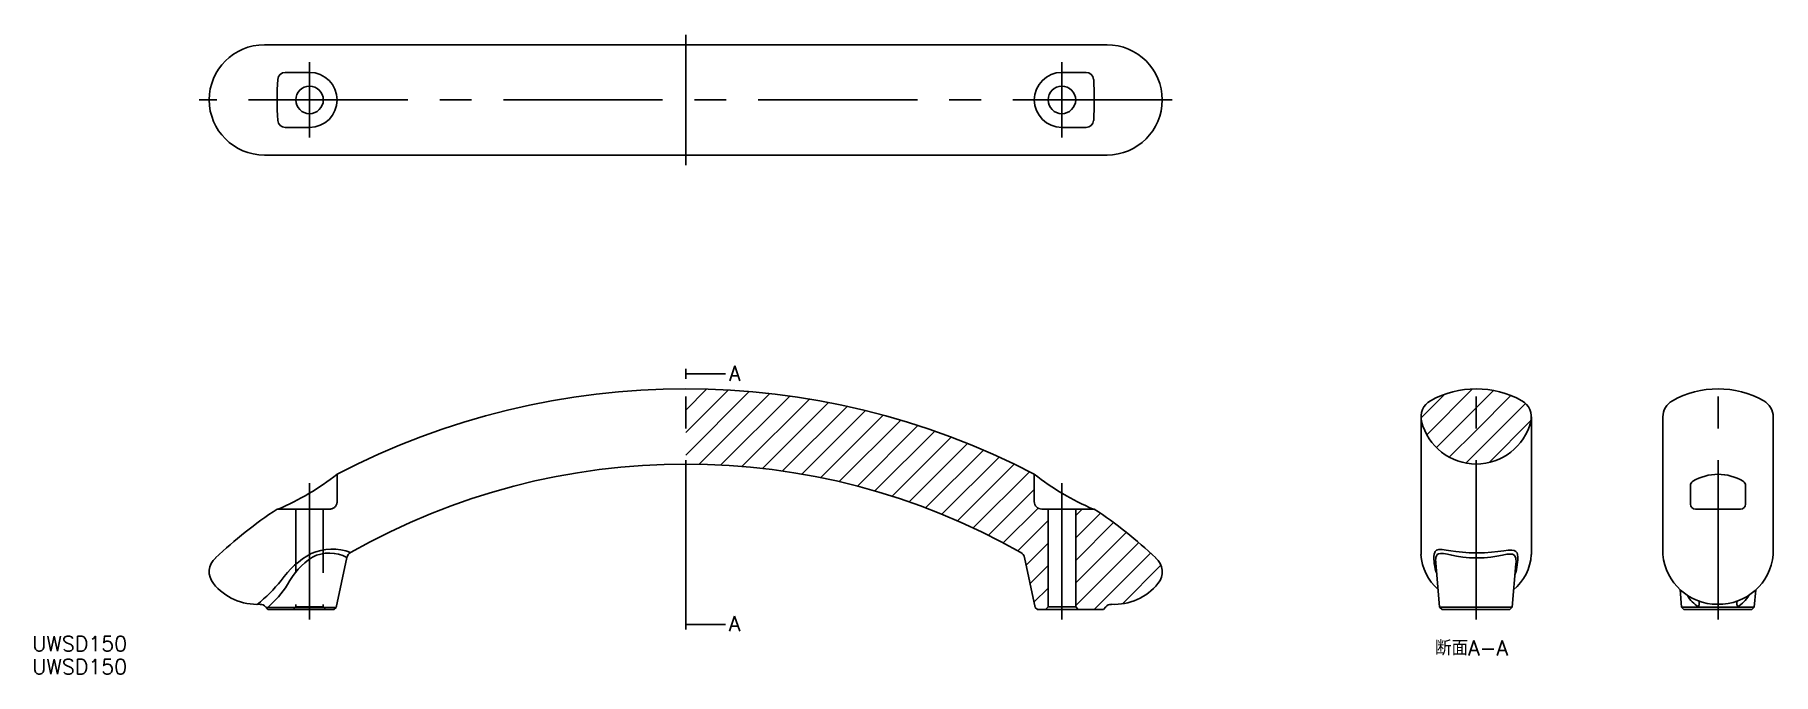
# Model space of a CAD drawing. Extents: x -130 to 217, y -13 to 115.
import ezdxf

# ---------------------------------------------------------------- set-up
doc = ezdxf.new("R2010")
doc.units = 0
doc.linetypes.add('CENTER', pattern=[50.8, 31.75, -6.35, 6.35, -6.35])
doc.linetypes.add('DASHED', pattern=[19.05, 12.7, -6.35])
doc.layers.get('0').update_dxf_attribs({"linetype": 'CONTINUOUS'})
doc.layers.add('CENTER', color=1, linetype='CENTER')
doc.styles.get("Standard").update_dxf_attribs({"font": 'txt.shx', "height": 3, "bigfont": 'bigfont.shx'})

msp = doc.modelspace()

# ---------------------------------------------------------------- linework, layer by layer
at = {"color": 1, "linetype": 'CENTER'}
for p, q in [((0, 88.66), (0, 114.66)), ((-75, 94.16), (-75, 109.16)), ((75, 94.16), (75, 109.16)), ((97, 101.66), (-97, 101.66)), ((0, -2), (0, 46)), ((157.6, -2), (157.6, 46)), ((205.82, -2), (205.82, 46)), ((-75, 25.2), (-75, -2)), ((75, -2), (75, 25.2))]:
    msp.add_line(p, q, dxfattribs=at)
at = {"color": 7, "linetype": 'CONTINUOUS'}
for p, q in [((84, 112.66), (-84, 112.66)), ((-75, 107.16), (-79.84, 107.16)), ((75, 107.16), (79.84, 107.16)), ((-75, 96.16), (-79.84, 96.16)), ((75, 96.16), (79.84, 96.16)), ((84, 90.66), (-84, 90.66)), ((148.5, 41.63), (148.5, 41.63)), ((166.7, 41.63), (166.7, 41.63)), ((146.6, 38.4), (146.6, 10.92)), ((146.6, 38.4), (146.6, 38.4)), ((168.6, 10.92), (168.6, 38.4)), ((168.6, 38.4), (168.6, 38.4)), ((194.82, 38.4), (194.82, 10.92)), ((216.82, 10.92), (216.82, 38.4)), ((69.5, 21.5), (69.5, 26.96)), ((200.32, 21), (200.32, 24.7)), ((211.32, 21), (211.32, 24.7)), ((71, 20), (81.46, 20)), ((72.25, 20), (72.25, 0.5)), ((77.75, 20), (77.75, 0.5)), ((210.32, 20), (201.32, 20)), ((201.32, 20), (210.32, 20)), ((-69.67, 0.39), (-67.55, 10.34)), ((69.67, 0.39), (67.55, 10.34)), ((149.54, 9.31), (150.32, 0.44)), ((164.76, 0.44), (165.52, 9.11)), ((198.24, 3.96), (198.55, 0.44)), ((213.04, 0.44), (213.35, 3.92)), ((-83.74, 0.5), (-83.28, 0)), ((-69.67, 0.39), (-83.64, 0.39)), ((-70.15, 0), (-83.28, 0)), ((-70.15, 0), (-69.67, 0.39)), ((69.67, 0.39), (70.15, 0)), ((70.15, 0), (83.28, 0)), ((72.25, 0.5), (71.75, 0)), ((77.75, 0.5), (72.25, 0.5)), ((77.75, 0.5), (78.25, 0)), ((83.74, 0.5), (83.28, 0)), ((150.32, 0.44), (150.79, 0)), ((150.32, 0.44), (164.76, 0.44)), ((164.29, 0), (150.79, 0)), ((164.29, 0), (164.76, 0.44)), ((198.55, 0.44), (199.02, 0)), ((198.55, 0.44), (213.04, 0.44)), ((199.02, 0), (212.58, 0)), ((212.58, 0), (213.04, 0.44))]:
    msp.add_line(p, q, dxfattribs=at)
at = {"color": 3, "linetype": 'CONTINUOUS'}
for p, q in [((0, 39.77), (4.18, 43.94)), ((0, 35.27), (8.49, 43.76)), ((0, 30.78), (12.68, 43.46)), ((2.68, 28.97), (16.77, 43.06)), ((7.01, 28.82), (20.75, 42.56)), ((11.22, 28.53), (24.65, 41.96)), ((146.6, 38.19), (151.32, 42.91)), ((147.75, 34.85), (156.89, 43.99)), ((157.6, 40.21), (161.06, 43.68)), ((157.6, 35.72), (164.54, 42.66)), ((15.31, 28.13), (28.46, 41.28)), ((19.28, 27.62), (32.18, 40.51)), ((23.16, 27), (35.82, 39.67)), ((26.94, 26.29), (39.39, 38.74)), ((149.67, 32.28), (157.6, 40.21)), ((157.6, 31.23), (167.45, 41.08)), ((30.62, 25.49), (42.89, 37.75)), ((34.22, 24.6), (46.31, 36.68)), ((37.74, 23.63), (49.67, 35.55)), ((152.24, 30.36), (157.6, 35.72)), ((160.16, 29.3), (168.52, 37.66)), ((41.18, 22.58), (52.96, 34.35)), ((44.55, 21.45), (56.19, 33.1)), ((47.84, 20.25), (59.36, 31.77)), ((155.56, 29.19), (157.6, 31.23)), ((51.06, 18.99), (62.47, 30.39)), ((54.22, 17.65), (65.52, 28.96)), ((57.31, 16.25), (68.52, 27.46)), ((60.34, 14.79), (69.5, 23.95)), ((63.3, 13.27), (70.24, 20.21)), ((66.21, 11.68), (72.25, 17.72)), ((77.75, 18.73), (79.02, 20)), ((77.75, 14.24), (82.68, 19.18)), ((77.75, 9.75), (85.31, 17.31)), ((77.75, 5.26), (87.85, 15.36)), ((67.87, 8.85), (72.25, 13.23)), ((77.75, 0.77), (90.31, 13.34)), ((81.47, 0), (92.7, 11.23)), ((68.66, 5.15), (72.25, 8.74)), ((87.06, 1.1), (94.76, 8.8)), ((69.44, 1.44), (72.25, 4.25))]:
    msp.add_line(p, q, dxfattribs=at)
at = {"color": 3, "linetype": 'DASHED'}
for p, q in [((-69.5, 21.5), (-69.5, 26.96)), ((-71, 20), (-81.46, 20)), ((-77.75, 20), (-77.75, 0.5)), ((-72.25, 20), (-72.25, 0.5)), ((-77.75, 0.5), (-78.25, 0)), ((-77.75, 0.5), (-72.25, 0.5)), ((-72.25, 0.5), (-71.75, 0))]:
    msp.add_line(p, q, dxfattribs=at)
at = {"color": 7, "linetype": 'CONTINUOUS', "flags": 128}
for points in [[(149.2, 11.03), (149.39, 11.52), (149.71, 11.79), (150.18, 11.92), (150.82, 11.92), (151.62, 11.83), (152.53, 11.7), (153.55, 11.55), (154.85, 11.4), (156.22, 11.3), (157.84, 11.26), (159.26, 11.3), (160.64, 11.4), (161.94, 11.55), (163.11, 11.7), (163.99, 11.8), (164.71, 11.81), (165.18, 11.73), (165.53, 11.54), (165.74, 11.27), (165.87, 10.92)], [(165.5, 10.21), (165.39, 10.56), (165.19, 10.82), (164.86, 10.99), (164.41, 11.04), (163.71, 10.98), (162.88, 10.84), (161.75, 10.63), (160.5, 10.44), (159.18, 10.31), (157.82, 10.26), (156.27, 10.31), (154.96, 10.44), (153.7, 10.63), (152.73, 10.81), (151.85, 10.99), (151.1, 11.13), (150.47, 11.17), (150.1, 11.11), (149.82, 10.93), (149.73, 10.82), (149.55, 10.35)]]:
    msp.add_lwpolyline(points, dxfattribs=at)
at = {"color": 7}
for points in [[(0, 47, 0), (7.93, 47, 0)], [(201.97, 1.66, 0), (201.97, 1.65, 0), (201.97, 1.65, 0), (201.97, 1.65, 0), (201.97, 1.64, 0), (201.98, 1.64, 0), (201.98, 1.63, 0), (201.98, 1.63, 0), (201.98, 1.62, 0), (201.99, 1.62, 0), (201.99, 1.62, 0), (201.99, 1.61, 0), (201.99, 1.61, 0), (201.99, 1.6, 0), (202, 1.6, 0), (202, 1.6, 0), (202, 1.59, 0), (202, 1.59, 0), (202, 1.58, 0), (202.01, 1.58, 0), (202.01, 1.57, 0), (202.01, 1.57, 0), (202.01, 1.57, 0), (202.01, 1.56, 0), (202.02, 1.56, 0), (202.02, 1.55, 0), (202.02, 1.55, 0), (202.02, 1.54, 0), (202.02, 1.54, 0), (202.03, 1.53, 0), (202.03, 1.53, 0), (202.03, 1.53, 0), (202.03, 1.52, 0), (202.03, 1.52, 0), (202.03, 1.51, 0), (202.03, 1.51, 0), (202.04, 1.5, 0), (202.04, 1.5, 0), (202.04, 1.49, 0), (202.04, 1.49, 0), (202.04, 1.48, 0), (202.04, 1.48, 0), (202.05, 1.47, 0), (202.05, 1.47, 0), (202.05, 1.46, 0), (202.05, 1.46, 0), (202.05, 1.45, 0), (202.05, 1.45, 0), (202.05, 1.44, 0), (202.06, 1.44, 0), (202.06, 1.43, 0), (202.06, 1.43, 0), (202.06, 1.42, 0), (202.06, 1.42, 0), (202.06, 1.41, 0), (202.06, 1.41, 0), (202.06, 1.4, 0), (202.06, 1.4, 0), (202.06, 1.39, 0), (202.07, 1.38, 0), (202.07, 1.38, 0), (202.07, 1.37, 0), (202.07, 1.37, 0), (202.07, 1.36, 0), (202.07, 1.36, 0), (202.07, 1.35, 0), (202.07, 1.35, 0), (202.07, 1.34, 0), (202.07, 1.33, 0), (202.07, 1.33, 0), (202.07, 1.32, 0), (202.07, 1.32, 0), (202.07, 1.31, 0), (202.07, 1.3, 0), (202.07, 1.3, 0), (202.07, 1.29, 0), (202.08, 1.29, 0), (202.08, 1.28, 0), (202.08, 1.27, 0), (202.08, 1.27, 0), (202.08, 1.26, 0), (202.08, 1.26, 0), (202.08, 1.25, 0), (202.08, 1.24, 0), (202.08, 1.24, 0), (202.08, 1.23, 0), (202.08, 1.22, 0), (202.08, 1.22, 0), (202.08, 1.21, 0), (202.08, 1.2, 0), (202.08, 1.2, 0), (202.08, 1.19, 0), (202.08, 1.19, 0), (202.08, 1.18, 0), (202.08, 1.17, 0), (202.08, 1.17, 0), (202.08, 1.16, 0), (202.07, 1.15, 0), (202.07, 1.15, 0), (202.07, 1.14, 0), (202.07, 1.13, 0), (202.07, 1.13, 0), (202.07, 1.12, 0), (202.07, 1.11, 0), (202.07, 1.11, 0), (202.07, 1.1, 0), (202.07, 1.09, 0), (202.07, 1.09, 0), (202.07, 1.08, 0), (202.07, 1.07, 0), (202.07, 1.07, 0), (202.07, 1.06, 0), (202.07, 1.05, 0), (202.07, 1.05, 0), (202.06, 1.04, 0), (202.06, 1.03, 0), (202.06, 1.03, 0), (202.06, 1.02, 0), (202.06, 1.01, 0), (202.06, 1, 0), (202.06, 1, 0), (202.06, 0.99, 0), (202.06, 0.98, 0), (202.06, 0.98, 0), (202.06, 0.97, 0), (202.05, 0.96, 0), (202.05, 0.96, 0), (202.05, 0.95, 0), (202.05, 0.94, 0), (202.05, 0.94, 0), (202.05, 0.93, 0), (202.05, 0.92, 0), (202.04, 0.91, 0), (202.04, 0.91, 0), (202.04, 0.9, 0), (202.04, 0.89, 0), (202.04, 0.89, 0), (202.04, 0.88, 0), (202.04, 0.87, 0), (202.03, 0.87, 0), (202.03, 0.86, 0), (202.03, 0.85, 0), (202.03, 0.84, 0), (202.03, 0.84, 0), (202.03, 0.83, 0), (202.03, 0.82, 0), (202.02, 0.82, 0), (202.02, 0.81, 0), (202.02, 0.8, 0), (202.02, 0.79, 0), (202.02, 0.79, 0), (202.01, 0.78, 0), (202.01, 0.77, 0), (202.01, 0.77, 0), (202.01, 0.76, 0), (202.01, 0.75, 0), (202.01, 0.74, 0), (202, 0.74, 0), (202, 0.73, 0), (202, 0.72, 0), (202, 0.72, 0), (202, 0.71, 0), (201.99, 0.7, 0), (201.99, 0.69, 0), (201.99, 0.69, 0), (201.99, 0.68, 0), (201.99, 0.67, 0), (201.99, 0.67, 0), (201.98, 0.66, 0), (201.98, 0.65, 0), (201.98, 0.64, 0), (201.98, 0.64, 0), (201.97, 0.63, 0), (201.97, 0.62, 0), (201.97, 0.61, 0), (201.97, 0.61, 0), (201.97, 0.6, 0), (201.96, 0.59, 0), (201.96, 0.59, 0), (201.96, 0.58, 0), (201.96, 0.57, 0), (201.96, 0.56, 0), (201.95, 0.56, 0), (201.95, 0.55, 0), (201.95, 0.54, 0), (201.95, 0.53, 0), (201.95, 0.53, 0), (201.94, 0.52, 0), (201.94, 0.51, 0), (201.94, 0.51, 0), (201.94, 0.5, 0), (201.94, 0.49, 0)], [(209.68, 1.66, 0), (209.68, 1.65, 0), (209.68, 1.65, 0), (209.68, 1.65, 0), (209.67, 1.64, 0), (209.67, 1.64, 0), (209.67, 1.63, 0), (209.67, 1.63, 0), (209.66, 1.62, 0), (209.66, 1.62, 0), (209.66, 1.62, 0), (209.66, 1.61, 0), (209.66, 1.61, 0), (209.65, 1.6, 0), (209.65, 1.6, 0), (209.65, 1.6, 0), (209.65, 1.59, 0), (209.65, 1.59, 0), (209.64, 1.58, 0), (209.64, 1.58, 0), (209.64, 1.57, 0), (209.64, 1.57, 0), (209.64, 1.57, 0), (209.63, 1.56, 0), (209.63, 1.56, 0), (209.63, 1.55, 0), (209.63, 1.55, 0), (209.63, 1.54, 0), (209.62, 1.54, 0), (209.62, 1.53, 0), (209.62, 1.53, 0), (209.62, 1.53, 0), (209.62, 1.52, 0), (209.62, 1.52, 0), (209.62, 1.51, 0), (209.61, 1.51, 0), (209.61, 1.5, 0), (209.61, 1.5, 0), (209.61, 1.49, 0), (209.61, 1.49, 0), (209.6, 1.48, 0), (209.6, 1.48, 0), (209.6, 1.47, 0), (209.6, 1.47, 0), (209.6, 1.46, 0), (209.6, 1.46, 0), (209.6, 1.45, 0), (209.59, 1.45, 0), (209.59, 1.44, 0), (209.59, 1.44, 0), (209.59, 1.43, 0), (209.59, 1.43, 0), (209.59, 1.42, 0), (209.59, 1.42, 0), (209.59, 1.41, 0), (209.59, 1.41, 0), (209.59, 1.4, 0), (209.58, 1.4, 0), (209.58, 1.39, 0), (209.58, 1.38, 0), (209.58, 1.38, 0), (209.58, 1.37, 0), (209.58, 1.37, 0), (209.58, 1.36, 0), (209.58, 1.36, 0), (209.58, 1.35, 0), (209.58, 1.35, 0), (209.58, 1.34, 0), (209.58, 1.33, 0), (209.57, 1.33, 0), (209.57, 1.32, 0), (209.57, 1.32, 0), (209.57, 1.31, 0), (209.57, 1.3, 0), (209.57, 1.3, 0), (209.57, 1.29, 0), (209.57, 1.29, 0), (209.57, 1.28, 0), (209.57, 1.27, 0), (209.57, 1.27, 0), (209.57, 1.26, 0), (209.57, 1.26, 0), (209.57, 1.25, 0), (209.57, 1.24, 0), (209.57, 1.24, 0), (209.57, 1.23, 0), (209.57, 1.22, 0), (209.57, 1.22, 0), (209.57, 1.21, 0), (209.57, 1.2, 0), (209.57, 1.2, 0), (209.57, 1.19, 0), (209.57, 1.19, 0), (209.57, 1.18, 0), (209.57, 1.17, 0), (209.57, 1.17, 0), (209.57, 1.16, 0), (209.57, 1.15, 0), (209.57, 1.15, 0), (209.57, 1.14, 0), (209.57, 1.13, 0), (209.57, 1.13, 0), (209.57, 1.12, 0), (209.57, 1.11, 0), (209.58, 1.11, 0), (209.58, 1.1, 0), (209.58, 1.09, 0), (209.58, 1.09, 0), (209.58, 1.08, 0), (209.58, 1.07, 0), (209.58, 1.07, 0), (209.58, 1.06, 0), (209.58, 1.05, 0), (209.58, 1.05, 0), (209.58, 1.04, 0), (209.58, 1.03, 0), (209.59, 1.03, 0), (209.59, 1.02, 0), (209.59, 1.01, 0), (209.59, 1, 0), (209.59, 1, 0), (209.59, 0.99, 0), (209.59, 0.98, 0), (209.59, 0.98, 0), (209.59, 0.97, 0), (209.59, 0.96, 0), (209.6, 0.96, 0), (209.6, 0.95, 0), (209.6, 0.94, 0), (209.6, 0.94, 0), (209.6, 0.93, 0), (209.6, 0.92, 0), (209.6, 0.91, 0), (209.6, 0.91, 0), (209.61, 0.9, 0), (209.61, 0.89, 0), (209.61, 0.89, 0), (209.61, 0.88, 0), (209.61, 0.87, 0), (209.61, 0.87, 0), (209.62, 0.86, 0), (209.62, 0.85, 0), (209.62, 0.84, 0), (209.62, 0.84, 0), (209.62, 0.83, 0), (209.62, 0.82, 0), (209.62, 0.82, 0), (209.63, 0.81, 0), (209.63, 0.8, 0), (209.63, 0.79, 0), (209.63, 0.79, 0), (209.63, 0.78, 0), (209.63, 0.77, 0), (209.64, 0.77, 0), (209.64, 0.76, 0), (209.64, 0.75, 0), (209.64, 0.74, 0), (209.64, 0.74, 0), (209.65, 0.73, 0), (209.65, 0.72, 0), (209.65, 0.72, 0), (209.65, 0.71, 0), (209.65, 0.7, 0), (209.66, 0.69, 0), (209.66, 0.69, 0), (209.66, 0.68, 0), (209.66, 0.67, 0), (209.66, 0.67, 0), (209.67, 0.66, 0), (209.67, 0.65, 0), (209.67, 0.64, 0), (209.67, 0.64, 0), (209.67, 0.63, 0), (209.68, 0.62, 0), (209.68, 0.61, 0), (209.68, 0.61, 0), (209.68, 0.6, 0), (209.68, 0.59, 0), (209.69, 0.59, 0), (209.69, 0.58, 0), (209.69, 0.57, 0), (209.69, 0.56, 0), (209.69, 0.56, 0), (209.7, 0.55, 0), (209.7, 0.54, 0), (209.7, 0.53, 0), (209.7, 0.53, 0), (209.71, 0.52, 0), (209.71, 0.51, 0), (209.71, 0.51, 0), (209.71, 0.5, 0), (209.71, 0.49, 0)], [(0, -3, 0), (7.93, -3, 0)]]:
    msp.add_polyline3d(points, dxfattribs=at)
at = {"color": 7, "linetype": 'CONTINUOUS'}
for centre in [(-75, 101.66), (75, 101.66)]:
    msp.add_circle(centre, 2.75, dxfattribs=at)
for centre, radius, start, end in [((-84, 101.66), 11, 90, 270), ((84, 101.66), 11, 270, 90), ((-12.1, 101.66), 69.36, 176.6206, 183.3794), ((-79.84, 105.66), 1.5, 90, 176.6206), ((-75, 101.66), 5.5, 270, 90), ((75, 101.66), 5.5, 90, 270), ((79.84, 105.66), 1.5, 3.3794, 90), ((12.1, 101.66), 69.36, 356.6206, 3.3794), ((-79.84, 97.66), 1.5, 183.3794, 270), ((79.84, 97.66), 1.5, 270, 356.6206), ((0, -106.23), 150.23, 62.4434, 117.5566), ((150.3, 38.4), 3.7, 119.1032, 194.1881), ((157.6, 25.33), 18.67, 60.8375, 119.1625), ((164.9, 38.4), 3.7, 345.8118, 60.8969), ((198.52, 38.4), 3.7, 119.1027, 180.0009), ((205.82, 25.33), 18.67, 60.8375, 119.1625), ((213.12, 38.4), 3.7, 359.9987, 60.8976), ((157.6, 40.22), 11.22, 194.0849, 345.9151), ((157.6, 40.22), 11.22, 194.0851, 345.9149), ((0, -106.23), 135.23, 60.3858, 119.6142), ((-103.13, 70.31), 54.87, 293.5145, 307.7987), ((103.13, 70.31), 54.87, 232.2013, 246.4855), ((201.32, 24.7), 1, 121.2444, 180), ((205.82, 17.28), 9.68, 58.7556, 121.2444), ((210.32, 24.7), 1, 0, 58.7556), ((71, 21.5), 1.5, 180, 270), ((201.32, 21), 1, 180, 270), ((210.32, 21), 1, 270, 0), ((-32.33, -54.52), 89.26, 123.3923, 133.4695), ((32.33, -54.52), 89.26, 46.5305, 56.6077), ((-66.17, -4.37), 17.69, 118.7909, 145.0742), ((-65.81, -2.36), 15.42, 123.8968, 151.768), ((-70.5, 1.55), 10.46, 69.4031, 113.5934), ((-71.06, 3.78), 7.45, 61.8713, 116.6741), ((-66.08, 10.03), 1.5, 119.6142, 168), ((66.08, 10.03), 1.5, 12, 60.3858), ((156.75, 11.6), 10.18, 183.8277, 228.5325), ((158.67, 10.34), 9.5, 175.7985, 199.7089), ((149.2, 11.04), 0.00177, 224.0199, 227.8792), ((158.54, 11.55), 10.07, 310.3054, 356.4257), ((156.15, 10.19), 9.74, 340.376, 4.2776), ((165.87, 10.91), 0.00201, 133.01, 136.99), ((205.68, 11.91), 10.9, 185.2338, 270.189), ((205.97, 11.9), 10.9, 268.6416, 354.7975), ((-91.32, 7.48), 3.68, 130.1615, 219.7307), ((91.32, 7.48), 3.68, 320.2693, 49.8385), ((153.73, 9.78), 4.21, 172.2957, 186.4579), ((161.51, 9.6), 4.04, 353.1086, 8.744), ((-85.45, 12.19), 11.2, 219.0439, 272.9908), ((-107.47, 27.82), 34.72, 309.3793, 320.5359), ((-97.49, 16.66), 21.57, 311.03, 327.068), ((85.45, 12.19), 11.2, 267.0092, 320.9561), ((-84.78, -0.32), 1.32, 38.267, 93.6336), ((84.78, -0.32), 1.32, 86.3664, 141.733), ((205.28, 5.98), 6.43, 209.7819, 238.6882), ((206.37, 5.98), 6.43, 301.3118, 330.2181)]:
    msp.add_arc(centre, radius, start, end, dxfattribs=at)
at = {"color": 3, "linetype": 'DASHED'}
msp.add_arc((-71, 21.5), 1.5, 270, 0, dxfattribs=at)
at = {"layer": 'CENTER', "color": 1, "linetype": 'CENTER'}
for p, q in [((0, 46), (0, 48)), ((0, -2), (0, -4))]:
    msp.add_line(p, q, dxfattribs=at)

# ---------------------------------------------------------------- texts
at = {"color": 137, "linetype": 'CONTINUOUS'}
for s, p in [('A', (8.64, 45.6)), ('A', (8.6, -4.33)), ('断面A-A', (149.39, -9.2))]:
    msp.add_text(s, height=3, dxfattribs=at).set_placement(p)
at = {"color": 7, "linetype": 'CONTINUOUS'}
for p in [(-130.29, -8.37), (-130.29, -12.95)]:
    msp.add_text('UWSD150', height=3, dxfattribs=at).set_placement(p)

doc.saveas('drawing.dxf')
